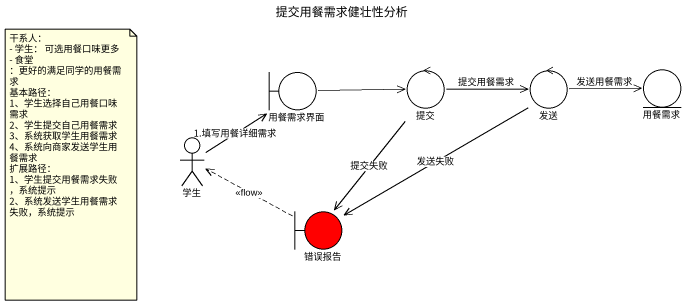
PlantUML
@startuml
title 提交用餐需求健壮性分析
boundary 用餐需求界面
control 提交
control 发送
entity 用餐需求
actor 学生
boundary 错误报告 #FF0000
用餐需求界面 -right-> 提交
提交 -right-> 发送 : 提交用餐需求
提交 --> 错误报告 : 提交失败
发送 -right-> 用餐需求 : 发送用餐需求
发送 --> 错误报告 : 发送失败
学生 -up-> 用餐需求界面 : 1.填写用餐详细需求
错误报告 .left.> 学生 : <<flow>>
note as N1
  干系人：
  - 学生： 可选用餐口味更多
  - 食堂 ：更好的满足同学的用餐需求
  基本路径：
  1、学生选择自己用餐口味需求
  2、学生提交自己用餐需求
  3、系统获取学生用餐需求
  4、系统向商家发送学生用餐需求
  扩展路径：
  1、学生提交用餐需求失败，系统提示
  2、系统发送学生用餐需求失败，系统提示
end note
@enduml
